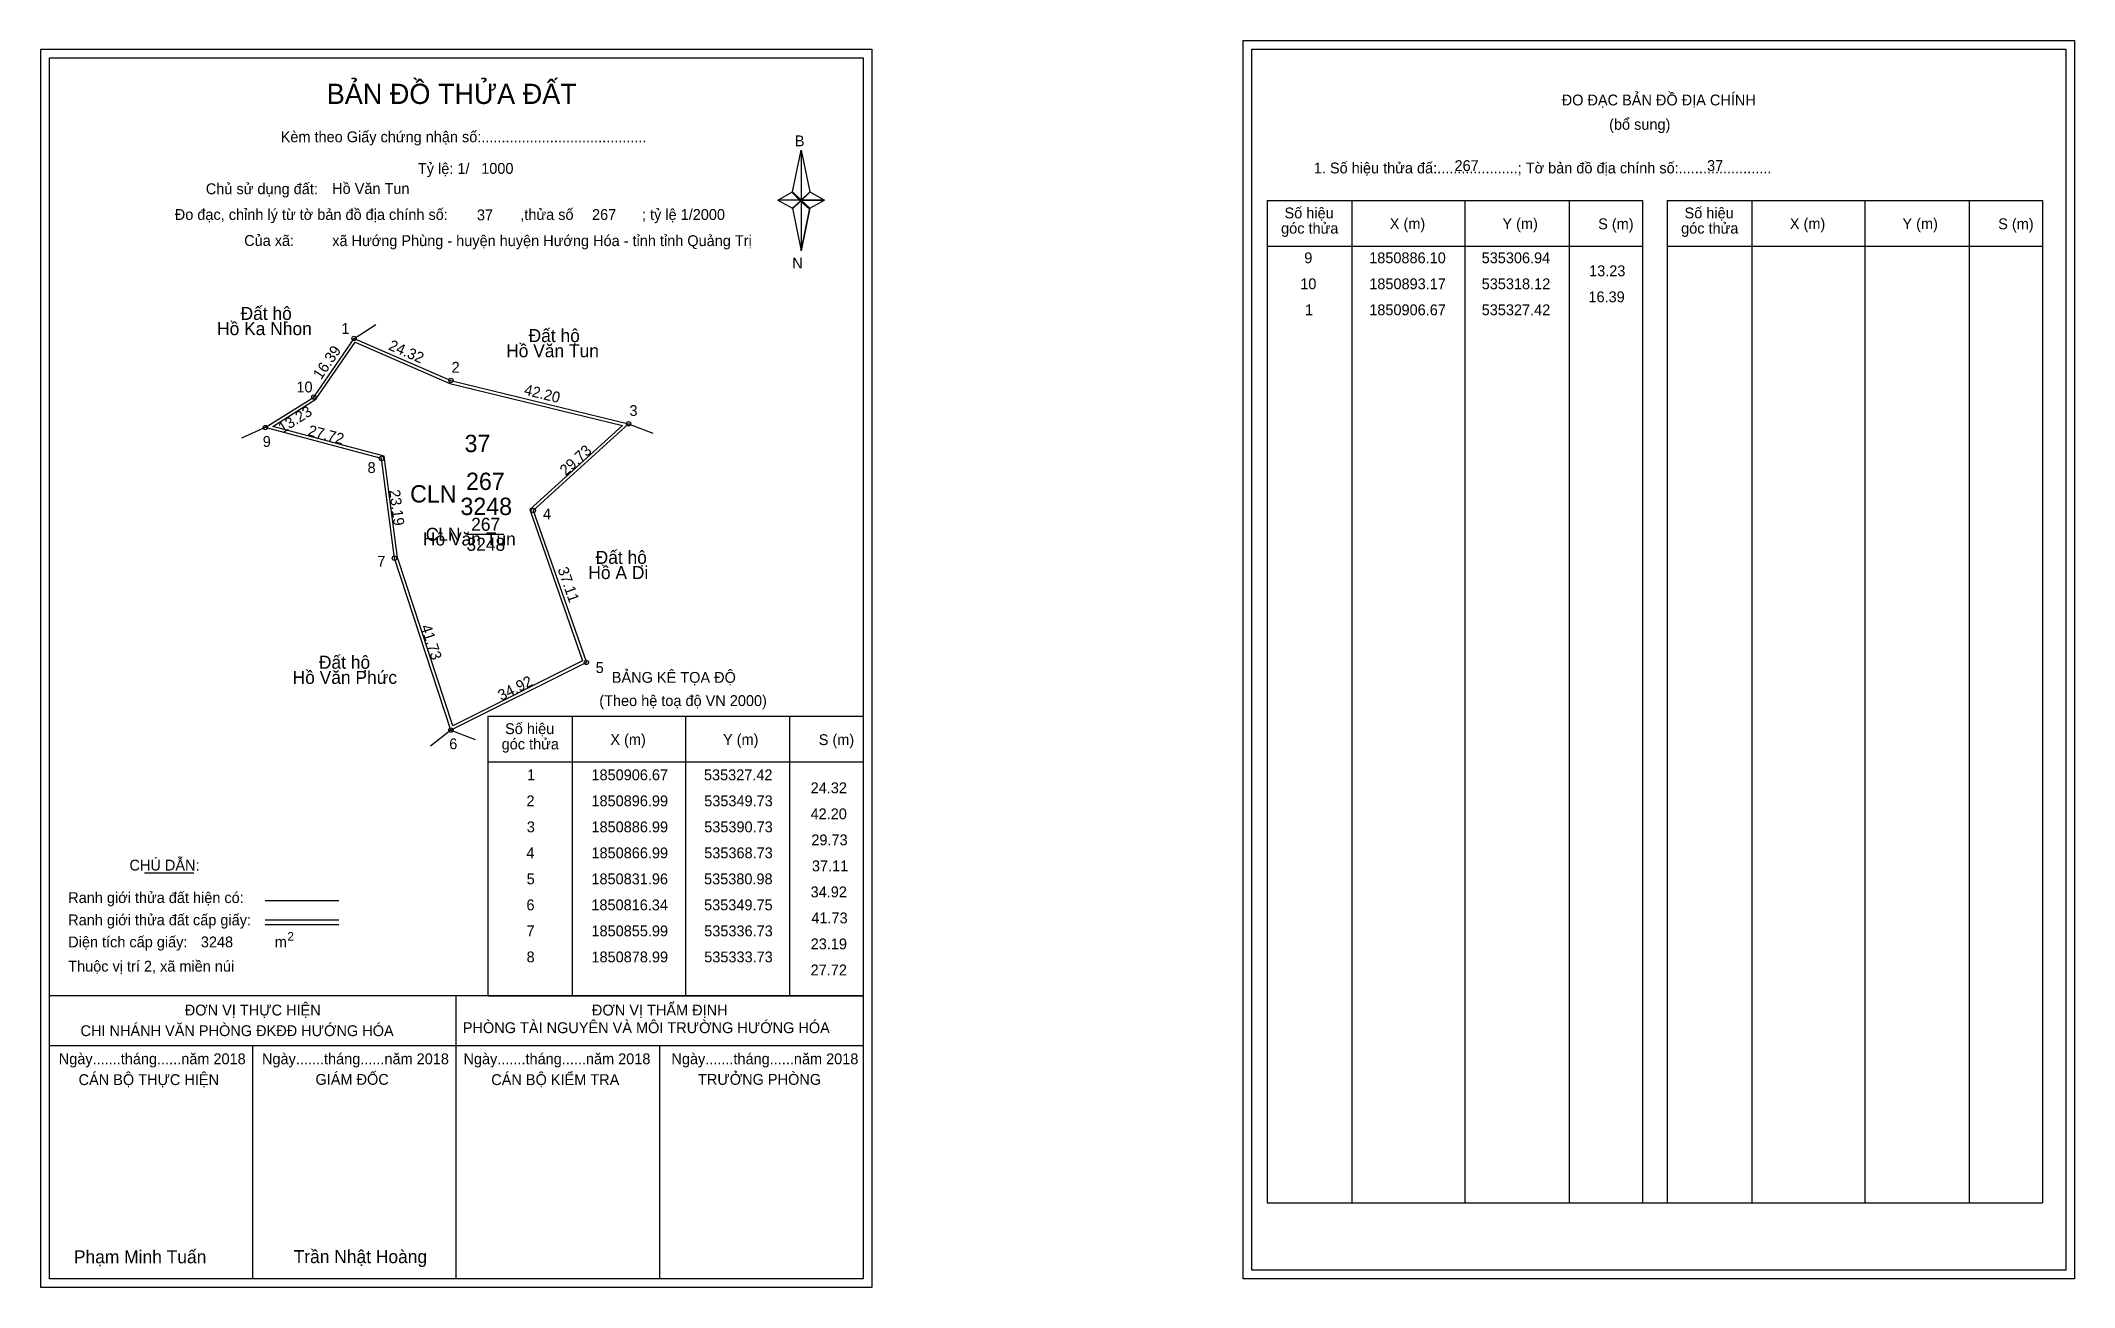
# Model space of a CAD drawing. Extents: x 535255 to 535724, y 1850688 to 1850975.
import ezdxf

# ---------------------------------------------------------------- set-up
doc = ezdxf.new("R2010")
doc.units = 0
for name, color, linetype in [('Level 1', 7, 'Continuous'), ('Level 10', 7, 'Continuous'), ('Level 11', 7, 'Continuous'), ('Level 13', 7, 'Continuous'), ('Level 2', 7, 'Continuous'), ('Level 27', 7, 'Continuous'), ('Level 3', 7, 'Continuous'), ('Level 36', 7, 'Continuous'), ('Level 4', 7, 'Continuous'), ('Level 49', 7, 'Continuous'), ('Level 5', 7, 'Continuous'), ('Level 53', 7, 'Continuous'), ('Level 55', 7, 'Continuous'), ('Level 6', 7, 'Continuous'), ('Level 63', 7, 'Continuous'), ('Level 7', 7, 'Continuous'), ('Level 9', 7, 'Continuous')]:
    doc.layers.add(name, color=color, linetype=linetype)

msp = doc.modelspace()

# ---------------------------------------------------------------- linework, layer by layer
at = {"layer": 'Level 1'}
for p, q in [((535257.13, 1850971.37), (535257.13, 1850971.37)), ((535534.45, 1850973.37), (535534.45, 1850973.37)), ((535428.55, 1850940.49), (535430.52, 1850950.13)), ((535430.52, 1850950.13), (535430.52, 1850938.6)), ((535430.52, 1850950.13), (535432.49, 1850940.49)), ((535425.11, 1850938.6), (535428.55, 1850940.49)), ((535428.55, 1850940.49), (535430.52, 1850938.6)), ((535430.37, 1850938.38), (535428.55, 1850940.27)), ((535430.52, 1850938.6), (535428.55, 1850936.76)), ((535430.37, 1850938.38), (535428.55, 1850936.54)), ((535428.55, 1850936.54), (535430.37, 1850938.38)), ((535432.34, 1850940.27), (535430.37, 1850938.38)), ((535430.37, 1850938.38), (535432.34, 1850940.27)), ((535432.34, 1850936.54), (535430.37, 1850938.38)), ((535432.49, 1850940.49), (535430.52, 1850938.6)), ((535430.52, 1850938.6), (535430.52, 1850926.9)), ((535430.52, 1850938.6), (535435.93, 1850938.6)), ((535430.52, 1850938.6), (535432.49, 1850936.76)), ((535432.49, 1850936.76), (535435.93, 1850938.6)), ((535537.99, 1850938.51), (535624.59, 1850938.51)), ((535557.58, 1850707.25), (535557.58, 1850938.51)), ((535583.65, 1850707.25), (535583.65, 1850938.51)), ((535607.62, 1850938.51), (535607.62, 1850707.25)), ((535624.59, 1850938.51), (535624.59, 1850707.25)), ((535630.24, 1850938.51), (535716.85, 1850938.51)), ((535649.83, 1850707.25), (535649.83, 1850938.51)), ((535675.91, 1850707.25), (535675.91, 1850938.51)), ((535699.88, 1850938.51), (535699.88, 1850707.25)), ((535716.85, 1850938.51), (535716.85, 1850707.25)), ((535428.55, 1850936.76), (535430.52, 1850926.9)), ((535432.49, 1850936.76), (535430.52, 1850926.9)), ((535537.99, 1850927.99), (535624.59, 1850927.99)), ((535630.24, 1850927.99), (535716.85, 1850927.99)), ((535358.23, 1850819.54), (535444.83, 1850819.54)), ((535377.82, 1850755.02), (535377.82, 1850819.54)), ((535403.89, 1850755.02), (535403.89, 1850819.54)), ((535427.86, 1850819.54), (535427.86, 1850755.02)), ((535358.23, 1850809.01), (535444.83, 1850809.01)), ((535279.05, 1850783.43), (535290.45, 1850783.43)), ((535306.91, 1850777.03), (535323.93, 1850777.03)), ((535306.91, 1850772.58), (535323.93, 1850772.58)), ((535306.91, 1850771.49), (535323.93, 1850771.49)), ((535363.96, 1850755.02), (535257.13, 1850755.02)), ((535444.83, 1850755.02), (535339.99, 1850755.02)), ((535350.98, 1850689.79), (535350.98, 1850755.02)), ((535358.23, 1850755.01), (535444.83, 1850755.01)), ((535444.83, 1850743.47), (535257.13, 1850743.47)), ((535304.05, 1850689.79), (535304.05, 1850743.47)), ((535397.9, 1850689.79), (535397.9, 1850743.47)), ((535537.99, 1850707.25), (535716.85, 1850707.25)), ((535444.83, 1850689.79), (535444.83, 1850689.79)), ((535722.15, 1850691.79), (535722.15, 1850691.79))]:
    msp.add_line(p, q, dxfattribs=at)
for points in [[(535428.55, 1850940.49), (535430.52, 1850950.13), (535430.52, 1850938.6)], [(535425.11, 1850938.6), (535428.55, 1850936.76), (535430.52, 1850938.6)], [(535430.52, 1850938.6), (535432.49, 1850940.49), (535435.93, 1850938.6)], [(535430.52, 1850938.6), (535430.52, 1850926.9), (535432.49, 1850936.76)]]:
    msp.add_lwpolyline(points, close=True, dxfattribs=at)
at = {"layer": 'Level 10'}
for points in [[(535306.94, 1850886.1), (535318.12, 1850893.17), (535327.42, 1850906.67), (535349.73, 1850896.99), (535390.73, 1850886.99), (535368.73, 1850866.99), (535380.98, 1850831.96), (535349.75, 1850816.34), (535336.73, 1850855.99), (535333.73, 1850878.99)], [(535308.67, 1850886.37), (535318.62, 1850892.65), (535327.67, 1850905.8), (535349.51, 1850896.32), (535389.28, 1850886.62), (535367.92, 1850867.2), (535380.12, 1850832.31), (535350.16, 1850817.33), (535337.42, 1850856.15), (535334.36, 1850879.55)]]:
    msp.add_lwpolyline(points, close=True, dxfattribs=at)
at = {"layer": 'Level 11'}
for centre in [(535327.42, 1850906.67), (535349.73, 1850896.99), (535318.12, 1850893.17), (535390.73, 1850886.99), (535306.94, 1850886.1), (535306.94, 1850886.1), (535333.73, 1850878.99), (535368.73, 1850866.99), (535336.73, 1850855.99), (535380.98, 1850831.96), (535349.75, 1850816.34)]:
    msp.add_circle(centre, 0.5, dxfattribs=at)
at = {"layer": 'Level 27'}
for p, q in [((535327.42, 1850906.67), (535332.46, 1850909.93)), ((535390.73, 1850886.99), (535396.32, 1850884.81)), ((535306.94, 1850886.1), (535301.47, 1850883.65)), ((535349.75, 1850816.34), (535345.01, 1850812.66)), ((535349.75, 1850816.34), (535355.35, 1850814.18))]:
    msp.add_line(p, q, dxfattribs=at)
at = {"layer": 'Level 3'}
for p, q in [((535537.99, 1850938.51), (535537.99, 1850707.25)), ((535630.24, 1850938.51), (535630.24, 1850707.25)), ((535358.23, 1850819.54), (535358.23, 1850755.02))]:
    msp.add_line(p, q, dxfattribs=at)
at = {"layer": 'Level 63'}
for points in [[(535255.13, 1850973.37), (535446.83, 1850973.37), (535446.83, 1850687.79), (535255.13, 1850687.79)], [(535257.13, 1850971.37), (535444.83, 1850971.37), (535444.83, 1850689.79), (535257.13, 1850689.79)], [(535532.46, 1850975.37), (535724.16, 1850975.37), (535724.16, 1850689.79), (535532.46, 1850689.79)], [(535534.46, 1850973.37), (535722.16, 1850973.37), (535722.16, 1850691.79), (535534.46, 1850691.79)]]:
    msp.add_lwpolyline(points, close=True, dxfattribs=at)
at = {"layer": 'Level 9'}
msp.add_line((535353.33, 1850861.5), (535361.95, 1850861.5), dxfattribs=at)

# ---------------------------------------------------------------- texts
at = {"layer": 'Level 1'}
for s, height, p in [('BẢN ĐỒ THỬA ĐẤT', 4.6657, (535321.1, 1850960.77)), ('ĐO ĐẠC BẢN ĐỒ ĐỊA CHÍNH', 2.5, (535605.93, 1850960.43)), ('(bổ sung)', 2.5, (535616.87, 1850954.81)), ('Kèm theo Giấy chứng nhận số:.........................................', 2.5, (535310.48, 1850951.94)), ('B', 2.5, (535429.06, 1850951)), ('1. Số hiệu thửa đấ:....................; Tờ bản đồ địa chính số:.......................', 2.5, (535548.76, 1850944.75)), ('Chủ sử dụng đất:', 2.5, (535293.22, 1850939.95)), ('Đo đạc, chỉnh lý từ tờ bản đồ địa chính số:                  ,thửa số                 ; tỷ lệ 1/2000', 2.5, (535286.06, 1850934.02)), ('góc thửa', 2.5, (535541.21, 1850930.85)), ('Số hiệu', 2.5, (535542, 1850934.38)), ('X (m)', 2.5, (535566.28, 1850931.91)), ('Y (m)', 2.5, (535592.26, 1850931.91)), ('S (m)', 2.5, (535614.34, 1850931.86)), ('góc thửa', 2.5, (535633.47, 1850930.85)), ('Số hiệu', 2.5, (535634.26, 1850934.38)), ('X (m)', 2.5, (535658.54, 1850931.91)), ('Y (m)', 2.5, (535684.52, 1850931.91)), ('S (m)', 2.5, (535706.6, 1850931.86)), ('Của xã:', 2.5, (535302.06, 1850928.02)), ('N', 2.5, (535428.46, 1850922.83)), ('BẢNG KÊ TỌA ĐỘ', 2.5, (535386.86, 1850827.24)), ('(Theo hệ toạ độ VN 2000)', 2.5, (535383.96, 1850821.88)), ('Số hiệu', 2.5, (535362.24, 1850815.41)), ('góc thửa', 2.5, (535361.45, 1850811.88)), ('X (m)', 2.5, (535386.52, 1850812.93)), ('Y (m)', 2.5, (535412.5, 1850812.93)), ('S (m)', 2.5, (535434.58, 1850812.88)), ('CHÚ DẪN:', 2.5, (535275.61, 1850783.94)), ('Ranh giới thửa đất hiện có:', 2.5, (535261.48, 1850776.44)), ('Ranh giới thửa đất cấp giấy:', 2.5, (535261.48, 1850771.3)), ('2', 2, (535312.03, 1850767.75)), ('Diện tích cấp giấy:', 2.5, (535261.48, 1850766.22)), ('m', 2.5, (535309.13, 1850766.24)), ('Thuộc vị trí 2, xã miền núi', 2.5, (535261.48, 1850760.62)), ('ĐƠN VỊ THỰC HIỆN', 2.5, (535288.36, 1850750.5)), ('ĐƠN VỊ THẨM ĐỊNH', 2.5, (535382.27, 1850750.5)), ('CHI NHÁNH VĂN PHÒNG ĐKĐĐ HƯỚNG HÓA', 2.5, (535264.32, 1850745.74)), ('PHÒNG TÀI NGUYÊN VÀ MÔI TRƯỜNG HƯỚNG HÓA', 2.5, (535352.49, 1850746.43)), ('Ngày.......tháng......năm 2018', 2.5, (535259.3, 1850739.26)), ('Ngày.......tháng......năm 2018', 2.5, (535306.17, 1850739.26)), ('Ngày.......tháng......năm 2018', 2.5, (535352.64, 1850739.26)), ('Ngày.......tháng......năm 2018', 2.5, (535400.6, 1850739.26)), ('CÁN BỘ THỰC HIỆN', 2.5, (535263.88, 1850734.45)), ('GIÁM ĐỐC', 2.5, (535318.51, 1850734.51)), ('CÁN BỘ KIỂM TRA', 2.5, (535359.05, 1850734.45)), ('TRƯỞNG PHÒNG', 2.5, (535406.74, 1850734.51)), ('Phạm Minh Tuấn', 3, (535262.79, 1850693.33)), ('Trần Nhật Hoàng', 3, (535313.48, 1850693.38))]:
    msp.add_text(s, height=height, dxfattribs=at).set_placement(p)
at = {"layer": 'Level 11'}
msp.add_text('Tỷ lệ: 1/', height=2.5, dxfattribs=at).set_placement((535342.14, 1850944.63))
at = {"layer": 'Level 13'}
for s, p in [('267', (535354.41, 1850862.3)), ('CLN', (535343.94, 1850860)), ('3248', (535353.33, 1850857.7))]:
    msp.add_text(s, height=3, dxfattribs=at).set_placement(p)
at = {"layer": 'Level 2'}
msp.add_text('Hồ Văn Tun', height=3, dxfattribs=at).set_placement((535343.29, 1850858.92))
at = {"layer": 'Level 3'}
msp.add_text('CLN ', height=4, dxfattribs=at).set_placement((535340.33, 1850868.83))
at = {"layer": 'Level 36'}
for s, p in [('Hồ Ka Nhon', (535295.81, 1850907.45)), ('Đất hộ', (535301.23, 1850910.95)), ('Hồ Văn Tun', (535362.48, 1850902.34)), ('Đất hộ', (535367.66, 1850905.84)), ('Hồ A Di', (535381.44, 1850851.18)), ('Đất hộ', (535383.12, 1850854.68)), ('Đất hộ', (535319.3, 1850830.49)), ('Hồ Văn Phức', (535313.23, 1850826.99))]:
    msp.add_text(s, height=3, dxfattribs=at).set_placement(p)
at = {"layer": 'Level 4'}
msp.add_text('267', height=4, dxfattribs=at).set_placement((535353.23, 1850871.72))
at = {"layer": 'Level 49'}
for s, rotation, p in [('24.32', 336.5446, (535335.15, 1850904.19)), ('16.39', 55.4375, (535319.8, 1850897.02)), ('42.20', 346.293, (535366.45, 1850893.74)), ('13.23', 32.3084, (535310.91, 1850884.71)), ('27.72', 345.1365, (535316.6, 1850884.36)), ('29.73', 42.2737, (535376.23, 1850874.89)), ('23.19', 277.4314, (535335.5, 1850871.64)), ('37.11', 289.2747, (535374.31, 1850853.45)), ('41.73', 288.1788, (535342.75, 1850840.22)), ('34.92', 26.5724, (535361.36, 1850823.04))]:
    msp.add_text(s, height=2.5, rotation=rotation, dxfattribs=at).set_placement(p)
at = {"layer": 'Level 5'}
msp.add_text('3248', height=4, dxfattribs=at).set_placement((535351.94, 1850865.94))
at = {"layer": 'Level 53'}
for s, p in [('9', (535546.56, 1850924.03)), ('1850886.10', (535561.53, 1850924.03)), ('535306.94', (535587.47, 1850924.03)), ('10', (535545.63, 1850918.03)), ('1850893.17', (535561.55, 1850918.03)), ('535318.12', (535587.48, 1850918.03)), ('13.23', (535612.25, 1850921.03)), ('16.39', (535612.1, 1850915.03)), ('1', (535546.71, 1850912.03)), ('1850906.67', (535561.55, 1850912.03)), ('535327.42', (535587.48, 1850912.03)), ('1', (535367.32, 1850804.76)), ('1850906.67', (535382.16, 1850804.76)), ('535327.42', (535408.1, 1850804.76)), ('24.32', (535432.71, 1850801.76)), ('2', (535367.17, 1850798.76)), ('1850896.99', (535382.16, 1850798.76)), ('535349.73', (535408.17, 1850798.76)), ('42.20', (535432.69, 1850795.76)), ('3', (535367.25, 1850792.76)), ('1850886.99', (535382.16, 1850792.76)), ('535390.73', (535408.17, 1850792.76)), ('4', (535367.16, 1850786.76)), ('1850866.99', (535382.16, 1850786.76)), ('535368.73', (535408.17, 1850786.76)), ('29.73', (535432.87, 1850789.76)), ('37.11', (535433.01, 1850783.76)), ('5', (535367.22, 1850780.76)), ('1850831.96', (535382.15, 1850780.76)), ('535380.98', (535408.13, 1850780.76)), ('34.92', (535432.71, 1850777.76)), ('6', (535367.17, 1850774.76)), ('1850816.34', (535382.14, 1850774.76)), ('535349.75', (535408.14, 1850774.76)), ('41.73', (535432.87, 1850771.76)), ('7', (535367.18, 1850768.76)), ('1850855.99', (535382.16, 1850768.76)), ('535336.73', (535408.17, 1850768.76)), ('8', (535367.2, 1850762.76)), ('1850878.99', (535382.16, 1850762.76)), ('535333.73', (535408.17, 1850762.76)), ('23.19', (535432.72, 1850765.76)), ('27.72', (535432.71, 1850759.76))]:
    msp.add_text(s, height=2.5, dxfattribs=at).set_placement(p)
at = {"layer": 'Level 55'}
for s, height, p in [('1', 0.4, (535327.31, 1850906.67)), ('0', 0.11, (535327.38, 1850906.56)), ('0', 0.11, (535327.38, 1850906.56)), ('0', 0.11, (535327.38, 1850906.56)), ('2', 0.4, (535349.59, 1850896.99)), ('0', 0.11, (535349.69, 1850896.88)), ('0', 0.11, (535349.69, 1850896.88)), ('10', 0.4, (535317.84, 1850893.17)), ('0', 0.11, (535318.08, 1850893.06)), ('3', 0.4, (535390.61, 1850886.99)), ('0', 0.11, (535390.69, 1850886.88)), ('0', 0.11, (535390.69, 1850886.88)), ('0', 0.11, (535390.69, 1850886.88)), ('0', 0.11, (535390.69, 1850886.88)), ('9', 0.4, (535306.8, 1850886.1)), ('47', 0.11, (535306.86, 1850885.99)), ('0', 0.11, (535306.9, 1850885.99)), ('8', 0.4, (535333.6, 1850878.99)), ('47', 0.11, (535333.65, 1850878.88)), ('4', 0.4, (535368.59, 1850866.99)), ('0', 0.11, (535368.69, 1850866.88)), ('0', 0.11, (535368.69, 1850866.88)), ('7', 0.4, (535336.6, 1850855.99)), ('47', 0.11, (535336.65, 1850855.88)), ('5', 0.4, (535380.85, 1850831.96)), ('0', 0.11, (535380.94, 1850831.85)), ('0', 0.11, (535380.94, 1850831.85)), ('6', 0.4, (535349.61, 1850816.34)), ('47', 0.11, (535349.67, 1850816.23)), ('0', 0.11, (535349.71, 1850816.23)), ('0', 0.11, (535349.71, 1850816.23))]:
    msp.add_text(s, height=height, dxfattribs=at).set_placement(p)
at = {"layer": 'Level 6'}
for s, p in [('267', (535581.21, 1850945.29)), ('37', (535639.46, 1850945.31)), ('1000', (535356.73, 1850944.65)), ('Hồ Văn Tun', (535322.35, 1850940.02)), ('37', (535355.74, 1850933.93)), ('267', (535382.29, 1850934.01)), ('xã Hướng Phùng - huyện huyện Hướng Hóa - tỉnh tỉnh Quảng Trị', (535322.37, 1850927.98)), ('3248', (535292.07, 1850766.22))]:
    msp.add_text(s, height=2.5, dxfattribs=at).set_placement(p)
at = {"layer": 'Level 7'}
msp.add_text('37', height=4, dxfattribs=at).set_placement((535352.89, 1850880.46))
at = {"layer": 'Level 9'}
for s, p in [('1', (535324.49, 1850907.72)), ('2', (535349.9, 1850898.77)), ('10', (535314.12, 1850894.23)), ('3', (535390.92, 1850888.79)), ('9', (535306.35, 1850881.66)), ('8', (535330.51, 1850875.63)), ('4', (535370.97, 1850864.95)), ('7', (535332.77, 1850854.03)), ('5', (535383.14, 1850829.51)), ('6', (535349.36, 1850811.92))]:
    msp.add_text(s, height=2.5, dxfattribs=at).set_placement(p)

doc.saveas('drawing.dxf')
